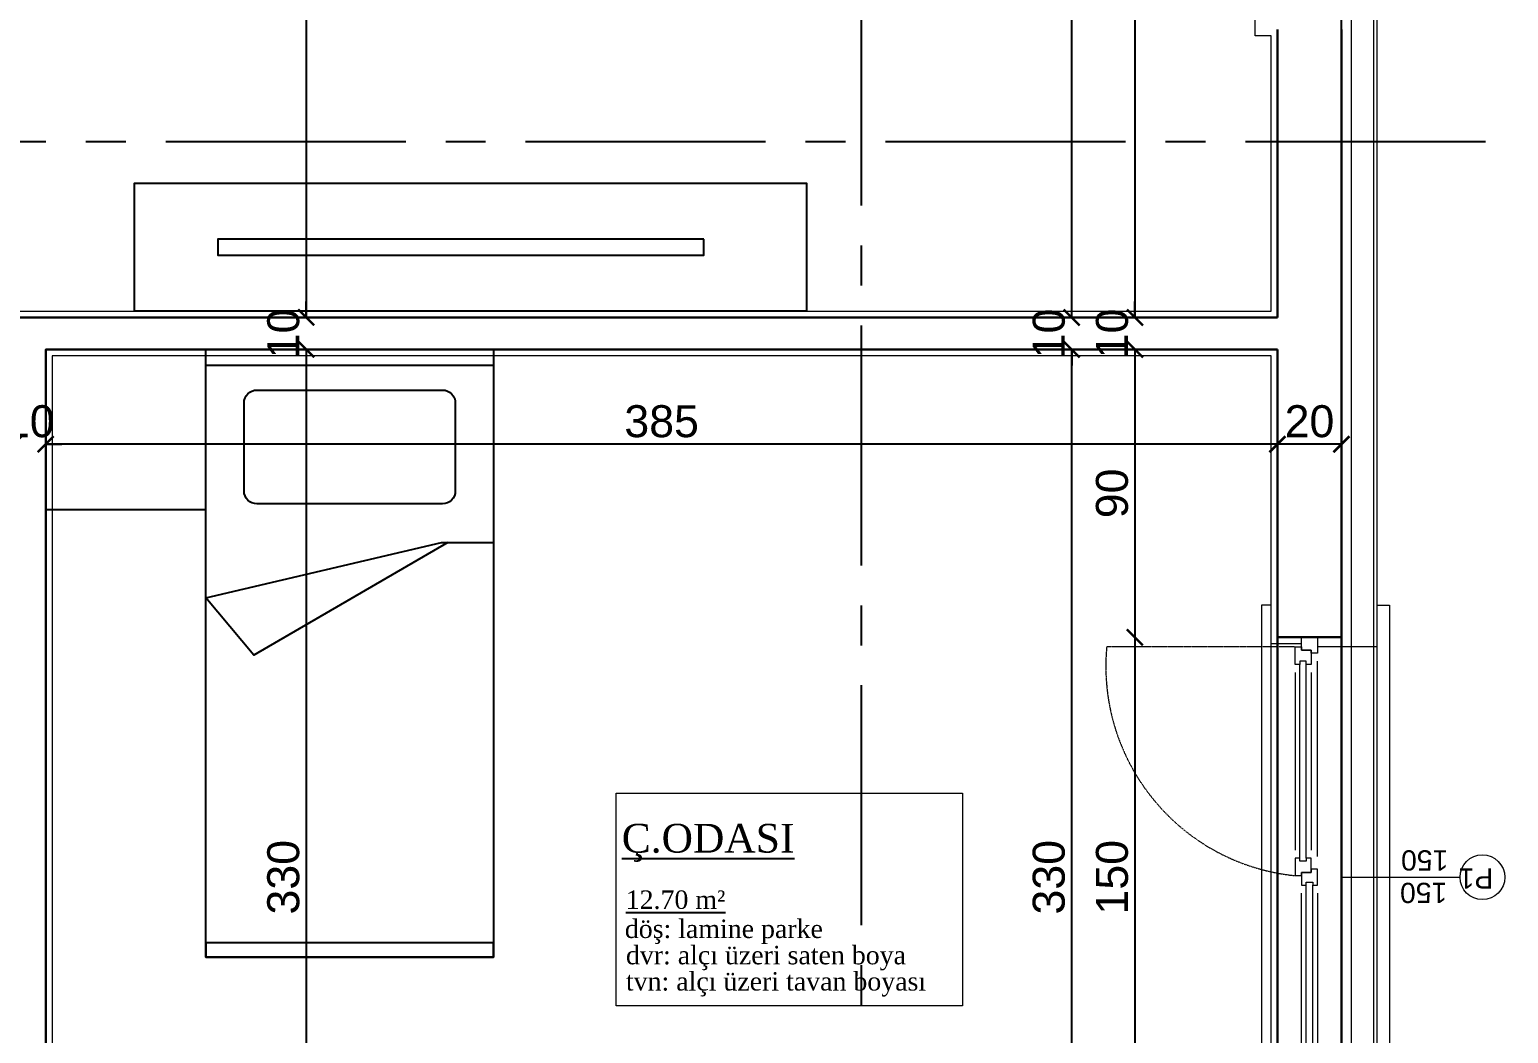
# Model space of a CAD drawing. Header units: millimetres. Extents: x 2778 to 13672, y 1832 to 5175.
# Drawn here: x 12976.1 to 13438.4, y 4131.4 to 4445.2 of the extents above; entities that cross this region are included whole.
import ezdxf

# ---------------------------------------------------------------- set-up
doc = ezdxf.new("R2010")
doc.units = ezdxf.units.MM
for name, pattern in [('CENTER2', [112.5, 75, -12.5, 12.5, -12.5]), ('DASHDOT2', [12.7, 6.35, -3.175, 0, -3.175]), ('DOTX2', [0.5, 0, -0.5])]:
    doc.linetypes.add(name, pattern=pattern)
doc.layers.add('7-DCR-FRN', color=8, linetype='Continuous')
doc.layers.add('Yazi', color=7, linetype='Continuous')
for name, color, linetype, lineweight in [('aks', 251, 'DASHDOT2', 35), ('duvar', 232, 'Continuous', 30), ('görünüş', 201, 'Continuous', 18), ('ince', 37, 'Continuous', 0), ('iz', 1, 'DOTX2', 20), ('pencere', 4, 'Continuous', 18), ('sıva dış', 30, 'Continuous', 9), ('sıva iç', 21, 'Continuous', 0), ('yalıtım', 107, 'Continuous', 0), ('yazı', 11, 'Continuous', 20), ('ÖLÇÜ İÇ', 7, 'Continuous', 9)]:
    doc.layers.add(name, color=color, linetype=linetype, lineweight=lineweight)
doc.styles.get("Standard").update_dxf_attribs({"font": 'arial.ttf'})
doc.styles.add('Times roman', font='times.ttf')
doc.dimstyles.new('zulay iç ölçü', dxfattribs={"dimtxt": 10, "dimasz": 5, "dimexe": 0.18, "dimexo": 0, "dimgap": 2, "dimtad": 3, "dimdec": 0, "dimzin": 0, "dimdsep": 46, "dimtxsty": 'Standard', "dimblk": 'ARCHTICK', "dimcen": 0.09, "dimse1": 1, "dimse2": 1, "dimadec": 0, "dimazin": 0, "dimtfac": 1, "dimtdec": 0, "dimtix": 1, "dimtofl": 0, "dimtmove": 0, "dimatfit": 3, "dimldrblk": 'ARCHTICK', "dimfxl": 1, "dimtolj": 1, "dimtzin": 0, "dimarcsym": 0})

# ---------------------------------------------------------------- blocks, each defined once
blk = doc.blocks.new('*U29')
at = {"layer": '7-DCR-FRN'}
blk.add_lwpolyline([(0, 0), (210, 0), (210, 40), (0, 40)], close=True, dxfattribs=at)
blk.add_lwpolyline([(32, 22.5), (184, 22.5), (184, 17.5), (32, 17.5), (32, 22.5)], dxfattribs=at)
blk = doc.blocks.new('*U41')
at = {"layer": '7-DCR-FRN'}
blk.add_line((30.69, 34.62), (45, 34.62), dxfattribs=at)
for points in [[(-45, 95), (-95, 95), (-95, 45), (-45, 45)], [(45, 95), (45, 90), (-45, 90), (-45, 95)], [(-45, 95), (45, 95), (45, -95), (-45, -95)], [(-45, 95), (45, 95), (45, -95), (-45, -95)], [(45, -95), (45, -90.5), (-45, -90.5), (-45, -95)]]:
    blk.add_lwpolyline(points, close=True, dxfattribs=at)
blk.add_lwpolyline([(-33.02, 78.3, -0.414214), (-29.02, 82.3), (29.02, 82.3, -0.414214), (33.02, 78.3), (33.02, 50.74, -0.414214), (29.02, 46.74), (-29.02, 46.74, -0.414214), (-33.02, 50.74)], format="xyb", close=True, dxfattribs=at)
blk.add_lwpolyline([(30.69, 34.62), (-30, -0.62), (-45, 17.38), (28.74, 34.62), (30.69, 34.62)], dxfattribs=at)
blk = doc.blocks.new('_ArchTick')
at = {"color": 0, "linetype": 'ByBlock', "const_width": 0.15}
blk.add_lwpolyline([(-0.5, -0.5), (0.5, 0.5)], dxfattribs=at)
blk = doc.blocks.new('*D3249')
at = {"layer": 'Defpoints', "color": 0, "transparency": 16777216}
for p in [(13321.6, 4725.23), (13321.6, 4355.23), (13321.6, 4355.23)]:
    blk.add_point(p, dxfattribs=at)
at = {"layer": 'ÖLÇÜ İÇ', "color": 0, "lineweight": -2, "transparency": 16777216}
blk.add_line((13321.6, 4725.23), (13321.6, 4355.23), dxfattribs=at)
at = {"layer": 'ÖLÇÜ İÇ', "color": 0, "lineweight": -2, "transparency": 16777216, "xscale": 5, "yscale": 5, "zscale": 5}
for p, rotation in [((13321.6, 4725.23), 90), ((13321.6, 4355.23), 270)]:
    blk.add_blockref('_ArchTick', p, dxfattribs=dict(at, rotation=rotation))
at = {"layer": 'ÖLÇÜ İÇ', "color": 0, "transparency": 16777216, "insert": (13314.49, 4540.23), "char_height": 10, "attachment_point": 5, "rotation": 90}
blk.add_mtext('\\A1;370', dxfattribs=at)
blk = doc.blocks.new('*D3250')
at = {"layer": 'Defpoints', "color": 0, "transparency": 16777216}
for p in [(13321.6, 4355.23), (13321.6, 4345.23), (13321.6, 4345.23)]:
    blk.add_point(p, dxfattribs=at)
at = {"layer": 'ÖLÇÜ İÇ', "color": 0, "lineweight": -2, "transparency": 16777216}
for p, q in [((13321.6, 4355.23), (13321.6, 4360.23)), ((13321.6, 4345.23), (13321.6, 4340.23))]:
    blk.add_line(p, q, dxfattribs=at)
at = {"layer": 'ÖLÇÜ İÇ', "color": 0, "lineweight": -2, "transparency": 16777216, "xscale": 5, "yscale": 5, "zscale": 5}
for p, rotation in [((13321.6, 4355.23), 270), ((13321.6, 4345.23), 90)]:
    blk.add_blockref('_ArchTick', p, dxfattribs=dict(at, rotation=rotation))
at = {"layer": 'ÖLÇÜ İÇ', "color": 0, "transparency": 16777216, "insert": (13314.49, 4350.23), "char_height": 10, "attachment_point": 5, "rotation": 90}
blk.add_mtext('\\A1;10', dxfattribs=at)
blk = doc.blocks.new('*D3251')
at = {"layer": 'Defpoints', "color": 0, "transparency": 16777216}
for p in [(13321.6, 4345.23), (13321.6, 4255.23), (13366.17, 4255.23)]:
    blk.add_point(p, dxfattribs=at)
at = {"layer": 'ÖLÇÜ İÇ', "color": 0, "lineweight": -2, "transparency": 16777216}
blk.add_line((13321.6, 4345.23), (13321.6, 4255.23), dxfattribs=at)
at = {"layer": 'ÖLÇÜ İÇ', "color": 0, "lineweight": -2, "transparency": 16777216, "xscale": 5, "yscale": 5, "zscale": 5}
for p, rotation in [((13321.6, 4345.23), 90), ((13321.6, 4255.23), 270)]:
    blk.add_blockref('_ArchTick', p, dxfattribs=dict(at, rotation=rotation))
at = {"layer": 'ÖLÇÜ İÇ', "color": 0, "transparency": 16777216, "insert": (13314.49, 4300.23), "char_height": 10, "attachment_point": 5, "rotation": 90}
blk.add_mtext('\\A1;90', dxfattribs=at)
blk = doc.blocks.new('*D3252')
at = {"layer": 'Defpoints', "color": 0, "transparency": 16777216}
for p in [(13366.17, 4255.23), (13321.6, 4105.23), (13366.17, 4105.23)]:
    blk.add_point(p, dxfattribs=at)
at = {"layer": 'ÖLÇÜ İÇ', "color": 0, "lineweight": -2, "transparency": 16777216}
blk.add_line((13321.6, 4255.23), (13321.6, 4105.23), dxfattribs=at)
at = {"layer": 'ÖLÇÜ İÇ', "color": 0, "lineweight": -2, "transparency": 16777216, "xscale": 5, "yscale": 5, "zscale": 5}
for p, rotation in [((13321.6, 4255.23), 90), ((13321.6, 4105.23), 270)]:
    blk.add_blockref('_ArchTick', p, dxfattribs=dict(at, rotation=rotation))
at = {"layer": 'ÖLÇÜ İÇ', "color": 0, "transparency": 16777216, "insert": (13314.49, 4180.23), "char_height": 10, "attachment_point": 5, "rotation": 90}
blk.add_mtext('\\A1;150', dxfattribs=at)
blk = doc.blocks.new('*D3262')
at = {"layer": 'Defpoints', "color": 0, "transparency": 16777216}
for p in [(13301.84, 4345.23), (13301.84, 4345.23), (13301.84, 4015.23)]:
    blk.add_point(p, dxfattribs=at)
at = {"layer": 'ÖLÇÜ İÇ', "color": 0, "lineweight": -2, "transparency": 16777216}
blk.add_line((13301.84, 4015.23), (13301.84, 4345.23), dxfattribs=at)
at = {"layer": 'ÖLÇÜ İÇ', "color": 0, "lineweight": -2, "transparency": 16777216, "xscale": 5, "yscale": 5, "zscale": 5}
for p, rotation in [((13301.84, 4345.23), 90), ((13301.84, 4015.23), 270)]:
    blk.add_blockref('_ArchTick', p, dxfattribs=dict(at, rotation=rotation))
at = {"layer": 'ÖLÇÜ İÇ', "color": 0, "transparency": 16777216, "insert": (13294.73, 4180.23), "char_height": 10, "attachment_point": 5, "rotation": 90}
blk.add_mtext('\\A1;330', dxfattribs=at)
blk = doc.blocks.new('*D3263')
at = {"layer": 'Defpoints', "color": 0, "transparency": 16777216}
for p in [(13301.84, 4355.23), (13301.84, 4355.23), (13301.84, 4345.23)]:
    blk.add_point(p, dxfattribs=at)
at = {"layer": 'ÖLÇÜ İÇ', "color": 0, "lineweight": -2, "transparency": 16777216}
for p, q in [((13301.84, 4355.23), (13301.84, 4360.23)), ((13301.84, 4345.23), (13301.84, 4340.23))]:
    blk.add_line(p, q, dxfattribs=at)
at = {"layer": 'ÖLÇÜ İÇ', "color": 0, "lineweight": -2, "transparency": 16777216, "xscale": 5, "yscale": 5, "zscale": 5}
for p, rotation in [((13301.84, 4355.23), 270), ((13301.84, 4345.23), 90)]:
    blk.add_blockref('_ArchTick', p, dxfattribs=dict(at, rotation=rotation))
at = {"layer": 'ÖLÇÜ İÇ', "color": 0, "transparency": 16777216, "insert": (13294.74, 4350.23), "char_height": 10, "attachment_point": 5, "rotation": 90}
blk.add_mtext('\\A1;10', dxfattribs=at)
blk = doc.blocks.new('*D3264')
at = {"layer": 'Defpoints', "color": 0, "transparency": 16777216}
for p in [(13301.84, 4725.23), (13301.84, 4725.23), (13301.84, 4355.23)]:
    blk.add_point(p, dxfattribs=at)
at = {"layer": 'ÖLÇÜ İÇ', "color": 0, "lineweight": -2, "transparency": 16777216}
blk.add_line((13301.84, 4355.23), (13301.84, 4725.23), dxfattribs=at)
at = {"layer": 'ÖLÇÜ İÇ', "color": 0, "lineweight": -2, "transparency": 16777216, "xscale": 5, "yscale": 5, "zscale": 5}
for p, rotation in [((13301.84, 4725.23), 90), ((13301.84, 4355.23), 270)]:
    blk.add_blockref('_ArchTick', p, dxfattribs=dict(at, rotation=rotation))
at = {"layer": 'ÖLÇÜ İÇ', "color": 0, "transparency": 16777216, "insert": (13294.73, 4540.23), "char_height": 10, "attachment_point": 5, "rotation": 90}
blk.add_mtext('\\A1;370', dxfattribs=at)
blk = doc.blocks.new('*D3190')
at = {"layer": 'Defpoints', "color": 0, "transparency": 16777216}
for p in [(13062.57, 4725.23), (13062.57, 4355.23), (13062.57, 4355.23)]:
    blk.add_point(p, dxfattribs=at)
at = {"layer": 'ÖLÇÜ İÇ', "color": 0, "lineweight": -2, "transparency": 16777216}
blk.add_line((13062.57, 4725.23), (13062.57, 4355.23), dxfattribs=at)
at = {"layer": 'ÖLÇÜ İÇ', "color": 0, "lineweight": -2, "transparency": 16777216, "xscale": 5, "yscale": 5, "zscale": 5}
for p, rotation in [((13062.57, 4725.23), 90), ((13062.57, 4355.23), 270)]:
    blk.add_blockref('_ArchTick', p, dxfattribs=dict(at, rotation=rotation))
at = {"layer": 'ÖLÇÜ İÇ', "color": 0, "transparency": 16777216, "insert": (13055.46, 4540.23), "char_height": 10, "attachment_point": 5, "rotation": 90}
blk.add_mtext('\\A1;370', dxfattribs=at)
blk = doc.blocks.new('*D3191')
at = {"layer": 'Defpoints', "color": 0, "transparency": 16777216}
for p in [(13062.57, 4355.23), (13062.57, 4345.23), (13062.57, 4345.23)]:
    blk.add_point(p, dxfattribs=at)
at = {"layer": 'ÖLÇÜ İÇ', "color": 0, "lineweight": -2, "transparency": 16777216}
for p, q in [((13062.57, 4355.23), (13062.57, 4360.23)), ((13062.57, 4345.23), (13062.57, 4340.23))]:
    blk.add_line(p, q, dxfattribs=at)
at = {"layer": 'ÖLÇÜ İÇ', "color": 0, "lineweight": -2, "transparency": 16777216, "xscale": 5, "yscale": 5, "zscale": 5}
for p, rotation in [((13062.57, 4355.23), 270), ((13062.57, 4345.23), 90)]:
    blk.add_blockref('_ArchTick', p, dxfattribs=dict(at, rotation=rotation))
at = {"layer": 'ÖLÇÜ İÇ', "color": 0, "transparency": 16777216, "insert": (13055.46, 4350.23), "char_height": 10, "attachment_point": 5, "rotation": 90}
blk.add_mtext('\\A1;10', dxfattribs=at)
blk = doc.blocks.new('*D3192')
at = {"layer": 'Defpoints', "color": 0, "transparency": 16777216}
for p in [(13062.57, 4345.23), (13062.57, 4015.23), (13062.57, 4015.23)]:
    blk.add_point(p, dxfattribs=at)
at = {"layer": 'ÖLÇÜ İÇ', "color": 0, "lineweight": -2, "transparency": 16777216}
blk.add_line((13062.57, 4345.23), (13062.57, 4015.23), dxfattribs=at)
at = {"layer": 'ÖLÇÜ İÇ', "color": 0, "lineweight": -2, "transparency": 16777216, "xscale": 5, "yscale": 5, "zscale": 5}
for p, rotation in [((13062.57, 4345.23), 90), ((13062.57, 4015.23), 270)]:
    blk.add_blockref('_ArchTick', p, dxfattribs=dict(at, rotation=rotation))
at = {"layer": 'ÖLÇÜ İÇ', "color": 0, "transparency": 16777216, "insert": (13055.46, 4180.23), "char_height": 10, "attachment_point": 5, "rotation": 90}
blk.add_mtext('\\A1;330', dxfattribs=at)
blk = doc.blocks.new('*D3230')
at = {"layer": 'Defpoints', "color": 0, "transparency": 16777216}
for p in [(13366.17, 4315.62), (13366.17, 4315.62), (13386.17, 4315.62)]:
    blk.add_point(p, dxfattribs=at)
at = {"layer": 'ÖLÇÜ İÇ', "color": 0, "lineweight": -2, "transparency": 16777216}
blk.add_line((13386.17, 4315.62), (13366.17, 4315.62), dxfattribs=at)
at = {"layer": 'ÖLÇÜ İÇ', "color": 0, "lineweight": -2, "transparency": 16777216, "xscale": 5, "yscale": 5, "zscale": 5, "rotation": 180}
blk.add_blockref('_ArchTick', (13366.17, 4315.62), dxfattribs=at)
at = {"layer": 'ÖLÇÜ İÇ', "color": 0, "lineweight": -2, "transparency": 16777216, "xscale": 5, "yscale": 5, "zscale": 5}
blk.add_blockref('_ArchTick', (13386.17, 4315.62), dxfattribs=at)
at = {"layer": 'ÖLÇÜ İÇ', "color": 0, "transparency": 16777216, "insert": (13376.17, 4322.73), "char_height": 10, "attachment_point": 5}
blk.add_mtext('\\A1;20', dxfattribs=at)
blk = doc.blocks.new('*D3231')
at = {"layer": 'Defpoints', "color": 0, "transparency": 16777216}
for p in [(12981.17, 4315.62), (12981.17, 4315.62), (13366.17, 4315.62)]:
    blk.add_point(p, dxfattribs=at)
at = {"layer": 'ÖLÇÜ İÇ', "color": 0, "lineweight": -2, "transparency": 16777216}
blk.add_line((13366.17, 4315.62), (12981.17, 4315.62), dxfattribs=at)
at = {"layer": 'ÖLÇÜ İÇ', "color": 0, "lineweight": -2, "transparency": 16777216, "xscale": 5, "yscale": 5, "zscale": 5, "rotation": 180}
blk.add_blockref('_ArchTick', (12981.17, 4315.62), dxfattribs=at)
at = {"layer": 'ÖLÇÜ İÇ', "color": 0, "lineweight": -2, "transparency": 16777216, "xscale": 5, "yscale": 5, "zscale": 5}
blk.add_blockref('_ArchTick', (13366.17, 4315.62), dxfattribs=at)
at = {"layer": 'ÖLÇÜ İÇ', "color": 0, "transparency": 16777216, "insert": (13173.67, 4322.73), "char_height": 10, "attachment_point": 5}
blk.add_mtext('\\A1;385', dxfattribs=at)
blk = doc.blocks.new('*D3232')
at = {"layer": 'Defpoints', "color": 0, "transparency": 16777216}
for p in [(12971.17, 4315.62), (12971.17, 4315.62), (12981.17, 4315.62)]:
    blk.add_point(p, dxfattribs=at)
at = {"layer": 'ÖLÇÜ İÇ', "color": 0, "lineweight": -2, "transparency": 16777216}
for p, q in [((12971.17, 4315.62), (12966.17, 4315.62)), ((12981.17, 4315.62), (12986.17, 4315.62))]:
    blk.add_line(p, q, dxfattribs=at)
at = {"layer": 'ÖLÇÜ İÇ', "color": 0, "lineweight": -2, "transparency": 16777216, "xscale": 5, "yscale": 5, "zscale": 5}
blk.add_blockref('_ArchTick', (12971.17, 4315.62), dxfattribs=at)
at = {"layer": 'ÖLÇÜ İÇ', "color": 0, "lineweight": -2, "transparency": 16777216, "xscale": 5, "yscale": 5, "zscale": 5, "rotation": 180}
blk.add_blockref('_ArchTick', (12981.17, 4315.62), dxfattribs=at)
at = {"layer": 'ÖLÇÜ İÇ', "color": 0, "transparency": 16777216, "insert": (12976.17, 4322.73), "char_height": 10, "attachment_point": 5}
blk.add_mtext('\\A1;10', dxfattribs=at)
blk = doc.blocks.new('G')
at = {"layer": 'duvar'}
for p, q in [((1059585.28, -406613.31), (1059605.28, -406613.31)), ((1059585.28, -406763.31), (1059605.28, -406763.31))]:
    blk.add_line(p, q, dxfattribs=at)
at = {"layer": 'görünüş'}
for p, q in [((1059574.08, -406603.31), (1059570.28, -406603.31)), ((1059570.28, -406773.31), (1059570.28, -406603.31)), ((1059607.28, -406603.31), (1059610.28, -406603.31)), ((1059610.28, -406773.31), (1059610.28, -406603.31)), ((1059574.08, -406773.31), (1059570.28, -406773.31)), ((1059607.28, -406773.31), (1059610.28, -406773.31))]:
    blk.add_line(p, q, dxfattribs=at)
at = {"layer": 'ince'}
for p, q in [((1059592.78, -406683.31), (1059592.78, -406620.81)), ((1059597.78, -406620.81), (1059597.78, -406683.31)), ((1059592.78, -406694.81), (1059592.78, -406755.81)), ((1059594.78, -406752.31), (1059594.78, -406696.8)), ((1059599.78, -406752.31), (1059599.78, -406696.8))]:
    blk.add_line(p, q, dxfattribs=at)
for points in [[(1059594.28, -406618.31), (1059594.28, -406685.81)], [(1059596.28, -406618.31), (1059596.28, -406685.81)], [(1059596.28, -406694.3), (1059596.28, -406754.81)], [(1059598.28, -406694.3), (1059598.28, -406754.81)]]:
    blk.add_lwpolyline(points, dxfattribs=at)
at = {"layer": 'iz', "ltscale": 0.1}
for p, q in [((1059585.28, -406763.31), (1059585.28, -406613.31)), ((1059605.28, -406613.31), (1059605.28, -406763.31)), ((1059599.81, -406760.28), (1059658.67, -406760.28))]:
    blk.add_line(p, q, dxfattribs=at)
blk.add_arc((1059593.1, -406754.3), 65.84, 354.7896, 84.1769, dxfattribs=at)
at = {"layer": 'pencere'}
for points in [[(1059592.78, -406613.31), (1059592.78, -406618.31), (1059592.78, -406618.31), (1059594.28, -406618.31), (1059594.28, -406617.31), (1059596.28, -406617.31), (1059596.28, -406618.31), (1059597.78, -406618.31), (1059597.78, -406618.31), (1059597.78, -406613.31)], [(1059596.28, -406685.81), (1059596.28, -406686.81), (1059594.28, -406686.81), (1059594.28, -406685.81), (1059592.78, -406685.81), (1059592.78, -406690.81), (1059594.78, -406690.81), (1059594.78, -406689.81), (1059597.78, -406689.81), (1059597.78, -406685.81), (1059596.28, -406685.81)], [(1059592.78, -406763.31), (1059592.78, -406758.31), (1059594.78, -406758.31), (1059594.78, -406759.31), (1059597.78, -406759.31), (1059597.78, -406763.31)]]:
    blk.add_lwpolyline(points, dxfattribs=at)
for points in [[(1059597.78, -406688.81), (1059597.78, -406689.81), (1059594.78, -406689.81), (1059594.78, -406694.3), (1059596.28, -406694.3), (1059596.28, -406693.3), (1059598.28, -406693.3), (1059598.28, -406694.3), (1059599.78, -406694.3), (1059599.78, -406688.81)], [(1059597.78, -406760.31), (1059597.78, -406759.31), (1059594.78, -406759.31), (1059594.78, -406754.81), (1059596.28, -406754.81), (1059596.28, -406755.81), (1059598.28, -406755.81), (1059598.28, -406754.81), (1059599.78, -406754.81), (1059599.78, -406760.31)]]:
    blk.add_lwpolyline(points, close=True, dxfattribs=at)
at = {"layer": 'sıva dış'}
for p, q in [((1059574.28, -406616.31), (1059592.78, -406616.31)), ((1059574.28, -406760.31), (1059592.78, -406760.31))]:
    blk.add_line(p, q, dxfattribs=at)
at = {"layer": 'sıva iç'}
for p, q in [((1059597.78, -406615.31), (1059607.28, -406615.31)), ((1059597.78, -406761.31), (1059607.28, -406761.31))]:
    blk.add_line(p, q, dxfattribs=at)
at = {"layer": 'yazı'}
blk.add_line((1059585.28, -406688.31), (1059548.23, -406688.31), dxfattribs=at)
blk.add_circle((1059541.23, -406688.31), 7, dxfattribs=at)
for s, p in [('150', (1059552.23, -406686.57)), ('P1', (1059537.82, -406691.08)), ('150', (1059551.91, -406696.73))]:
    blk.add_text(s, height=6.328, dxfattribs=at).set_placement(p)

msp = doc.modelspace()

# ---------------------------------------------------------------- linework, layer by layer
at = {"layer": 'aks', "color": 251, "linetype": 'CENTER2', "lineweight": -3}
for points in [[(13236.17, 2140.23), (13236.17, 5100.23)], [(13386.17, 2140.23), (13386.17, 5100.23)], [(8406.17, 4410.23), (13636.17, 4410.23)]]:
    msp.add_lwpolyline(points, dxfattribs=at)
at = {"layer": 'duvar', "lineweight": 30}
for p, q in [((13366.17, 4445.23), (13366.17, 4355.23)), ((13386.17, 4445.23), (13386.17, 4015.23)), ((12971.17, 4355.23), (13366.17, 4355.23)), ((12981.17, 4015.23), (12981.17, 4345.23)), ((12981.17, 4345.23), (13366.17, 4345.23)), ((13366.17, 4345.23), (13366.17, 4015.23))]:
    msp.add_line(p, q, dxfattribs=at)
at = {"layer": 'sıva dış'}
msp.add_line((13389.17, 4748.23), (13389.17, 2562.23), dxfattribs=at)
at = {"layer": 'sıva iç'}
for points in [[(13364.17, 4723.23), (12863.17, 4723.23), (12863.17, 4538.23), (12848.17, 4538.23), (12848.17, 4247.23), (12969.17, 4247.23), (12969.17, 4357.23), (13364.17, 4357.23), (13364.17, 4443.23), (13359.17, 4443.23), (13359.17, 4597.23), (13364.17, 4597.23)], [(13364.17, 4343.23), (12983.17, 4343.23), (12983.17, 4017.23), (13364.17, 4017.23)]]:
    msp.add_lwpolyline(points, close=True, dxfattribs=at)
at = {"layer": 'yalıtım'}
for p, q in [((13396.17, 4755.23), (13396.17, 2555.23)), ((13397.17, 4756.23), (13397.17, 2554.23))]:
    msp.add_line(p, q, dxfattribs=at)
at = {"layer": 'yazı'}
msp.add_lwpolyline([(13159.49, 4140.07), (13159.49, 4206.5), (13267.72, 4206.5), (13267.72, 4140.07)], close=True, dxfattribs=at)

# ---------------------------------------------------------------- block references
msp.add_blockref('*U41', (13076.17, 4250.23))
at = {"layer": '7-DCR-FRN', "xscale": -1}
msp.add_blockref('*U29', (13218.91, 4357.23), dxfattribs=at)
at = {"layer": 'ÖLÇÜ İÇ', "rotation": 180}
msp.add_blockref('G', (1072971.45, -402508.07), dxfattribs=at)

# ---------------------------------------------------------------- texts
at = {"layer": 'Yazi', "style": 'Times roman'}
for s, height, p in [('%%UÇ.ODASI', 8.996, (13161.2, 4187.93)), ('%%U12.70 m²', 5.7665, (13162.44, 4170.34))]:
    msp.add_text(s, height=height, dxfattribs=at).set_placement(p)
at = {"layer": 'yazı', "style": 'Times roman'}
for s, p in [('döş: lamine parke', (13162.17, 4161.23)), ('dvr: alçı üzeri saten boya', (13162.51, 4153.01)), ('tvn: alçı üzeri tavan boyası', (13162.51, 4144.81))]:
    msp.add_text(s, height=5.7665, dxfattribs=at).set_placement(p)

# ---------------------------------------------------------------- dimensions: what is measured, and where the dimension line sits
at = {"layer": 'ÖLÇÜ İÇ'}
for base, p1, p2, angle, picture, middle in [((13062.57, 4355.23), (13062.57, 4725.23), (13062.57, 4355.23), 270, '*D3190', (13055.46, 4540.23)), ((13301.84, 4725.23), (13301.84, 4355.23), (13301.84, 4725.23), 270, '*D3264', (13294.73, 4540.23)), ((13321.6, 4355.23), (13321.6, 4725.23), (13321.6, 4355.23), 270, '*D3249', (13314.49, 4540.23)), ((13062.57, 4345.23), (13062.57, 4355.23), (13062.57, 4345.23), 270, '*D3191', (13055.46, 4350.23)), ((13301.84, 4355.23), (13301.84, 4345.23), (13301.84, 4355.23), 270, '*D3263', (13294.74, 4350.23)), ((13321.6, 4345.23), (13321.6, 4355.23), (13321.6, 4345.23), 270, '*D3250', (13314.49, 4350.23)), ((13062.57, 4015.23), (13062.57, 4345.23), (13062.57, 4015.23), 270, '*D3192', (13055.46, 4180.23)), ((13301.84, 4345.23), (13301.84, 4015.23), (13301.84, 4345.23), 270, '*D3262', (13294.73, 4180.23)), ((13321.6, 4255.23), (13321.6, 4345.23), (13366.17, 4255.23), 270, '*D3251', (13314.49, 4300.23)), ((12971.17, 4315.62), (12981.17, 4315.62), (12971.17, 4315.62), 180, '*D3232', (12976.17, 4322.73)), ((12981.17, 4315.62), (13366.17, 4315.62), (12981.17, 4315.62), 180, '*D3231', (13173.67, 4322.73)), ((13321.6, 4105.23), (13366.17, 4255.23), (13366.17, 4105.23), 270, '*D3252', (13314.49, 4180.23))]:
    dim = msp.add_linear_dim(base=base, p1=p1, p2=p2, angle=angle, dimstyle='zulay iç ölçü', override={"dimtmove": 1}, dxfattribs=at)
    dim.commit()
    dim.dimension.update_dxf_attribs({"geometry": picture, "text_midpoint": middle})
dim = msp.add_linear_dim(base=(13366.17, 4315.62), p1=(13386.17, 4315.62), p2=(13366.17, 4315.62), angle=180, dimstyle='zulay iç ölçü', dxfattribs=at)
dim.commit()
dim.dimension.update_dxf_attribs({"geometry": '*D3230', "text_midpoint": (13376.17, 4322.73)})

doc.saveas('drawing.dxf')
